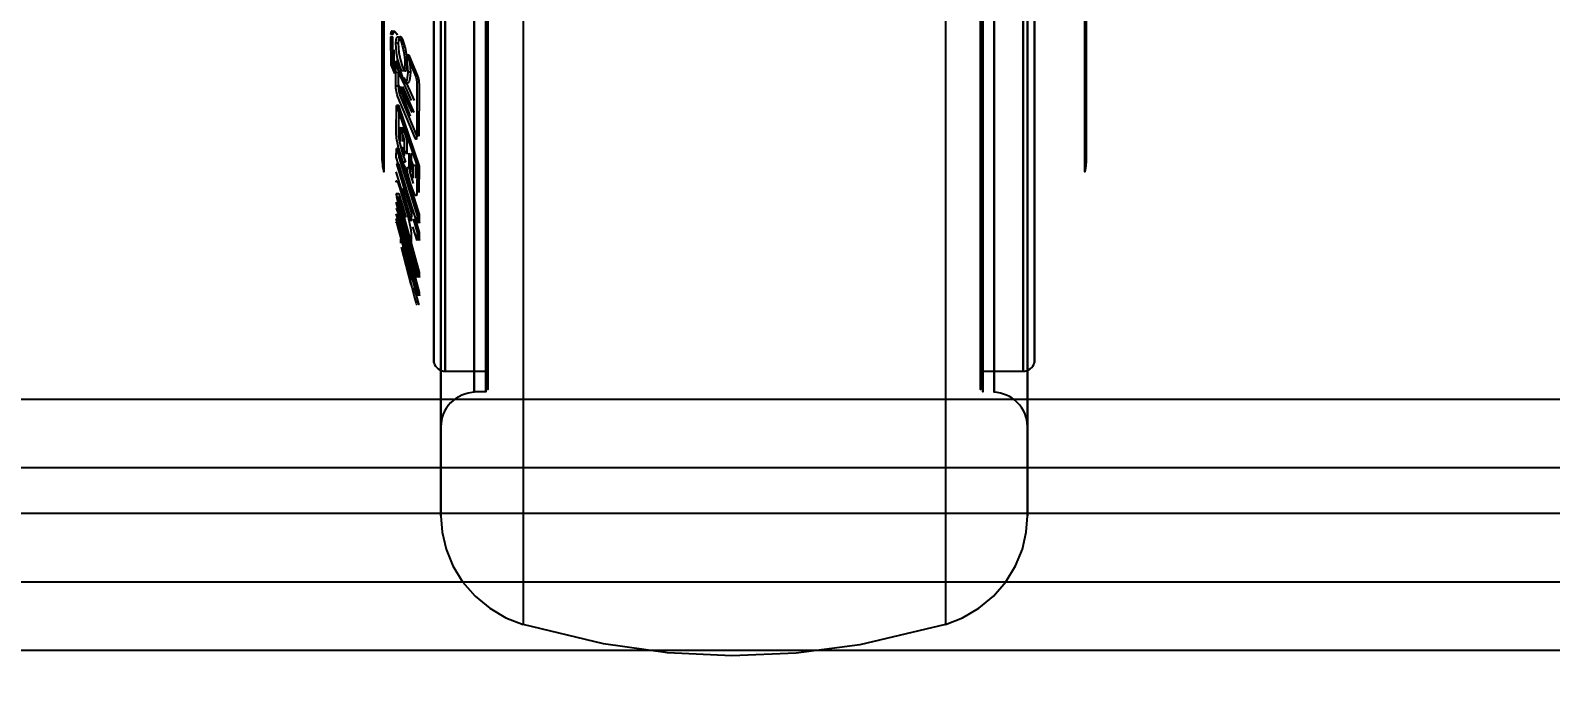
# Model space of a CAD drawing. Header units: millimetres. Extents: x 10366 to 13995, y 24552 to 29685.
# Drawn here: x 12621.7 to 12688.4, y 27953.3 to 27981.8 of the extents above; entities that cross this region are included whole.
import ezdxf

# ---------------------------------------------------------------- set-up
doc = ezdxf.new("R2010")
doc.units = ezdxf.units.MM
doc.header["$LTSCALE"] = 3
doc.layers.add('DomyÅ›lny', color=7, linetype='Continuous')
doc.styles.get("Standard").update_dxf_attribs({"font": 'arial.ttf'})
doc.dimstyles.new('MATEUSZ', dxfattribs={"dimtxt": 35, "dimasz": 16, "dimexe": 0.18, "dimexo": 0.0625, "dimgap": 0.09, "dimtad": 0, "dimdec": 0, "dimdsep": 46, "dimtxsty": 'Standard', "dimblk": 'DOT', "dimcen": 0.09, "dimse1": 1, "dimse2": 1, "dimadec": 0, "dimazin": 0, "dimtfac": 1, "dimtdec": 0, "dimtofl": 0, "dimtmove": 0, "dimatfit": 3, "dimfxl": 1, "dimtolj": 1, "dimtzin": 0, "dimlwd": 9, "dimlwe": 9, "dimarcsym": 0})

# ---------------------------------------------------------------- blocks, each defined once
blk = doc.blocks.new('_Dot')
at = {"color": 0, "linetype": 'ByBlock', "lineweight": -2}
blk.add_line((-0.5, 0), (-1, 0), dxfattribs=at)
at = {"color": 0, "linetype": 'ByBlock', "const_width": 0.5}
blk.add_lwpolyline([(-0.25, 0, 1), (0.25, 0, 1)], format="xyb", close=True, dxfattribs=at)
blk = doc.blocks.new('*D14')
at = {"color": 0, "lineweight": 9, "transparency": 16777216}
for p, q in [((12536.255, 27789.026), (12868.716, 27789.026)), ((13278.255, 27789.026), (12945.795, 27789.026))]:
    blk.add_line(p, q, dxfattribs=at)
at = {"layer": 'Defpoints', "color": 0, "transparency": 16777216}
for p in [(12520.255, 27954.583), (13294.255, 27954.583), (13294.255, 27789.026)]:
    blk.add_point(p, dxfattribs=at)
at = {"color": 0, "lineweight": 9, "transparency": 16777216, "xscale": 16, "yscale": 16, "zscale": 16, "rotation": 180}
blk.add_blockref('_Dot', (12520.255, 27789.026), dxfattribs=at)
at = {"color": 0, "lineweight": 9, "transparency": 16777216, "xscale": 16, "yscale": 16, "zscale": 16}
blk.add_blockref('_Dot', (13294.255, 27789.026), dxfattribs=at)
at = {"color": 0, "transparency": 16777216, "insert": (12907.255, 27789.026), "char_height": 35, "attachment_point": 5}
blk.add_mtext('\\A1;774', dxfattribs=at)
blk = doc.blocks.new('*D18')
at = {"color": 0, "lineweight": 9, "transparency": 16777216}
for p, q in [((12536.343, 27921.83), (12561.235, 27921.83)), ((12660.317, 27921.83), (12635.426, 27921.83))]:
    blk.add_line(p, q, dxfattribs=at)
at = {"layer": 'Defpoints', "color": 0, "transparency": 16777216}
for p in [(12676.317, 27976.091), (12520.343, 27965.583), (12520.343, 27921.83)]:
    blk.add_point(p, dxfattribs=at)
at = {"color": 0, "lineweight": 9, "transparency": 16777216, "xscale": 16, "yscale": 16, "zscale": 16, "rotation": 180}
blk.add_blockref('_Dot', (12520.343, 27921.83), dxfattribs=at)
at = {"color": 0, "lineweight": 9, "transparency": 16777216, "xscale": 16, "yscale": 16, "zscale": 16}
blk.add_blockref('_Dot', (12676.317, 27921.83), dxfattribs=at)
at = {"color": 0, "transparency": 16777216, "insert": (12598.33, 27921.83), "char_height": 35, "attachment_point": 5}
blk.add_mtext('\\A1;156', dxfattribs=at)
blk = doc.blocks.new('*D19')
at = {"color": 0, "lineweight": 9, "transparency": 16777216}
for p, q in [((12499.035, 27999.828), (12499.035, 28015.828)), ((12499.035, 27938.583), (12499.035, 27922.583))]:
    blk.add_line(p, q, dxfattribs=at)
at = {"layer": 'Defpoints', "color": 0, "transparency": 16777216}
for p in [(12670.171, 27983.828), (12499.035, 27954.583), (12520.255, 27954.583)]:
    blk.add_point(p, dxfattribs=at)
at = {"color": 0, "lineweight": 9, "transparency": 16777216, "xscale": 16, "yscale": 16, "zscale": 16}
for p, rotation in [((12499.035, 27983.828), 270), ((12499.035, 27954.583), 90)]:
    blk.add_blockref('_Dot', p, dxfattribs=dict(at, rotation=rotation))
at = {"color": 0, "transparency": 16777216, "insert": (12499.035, 27897.09), "char_height": 35, "attachment_point": 5, "rotation": 90}
blk.add_mtext('\\A1;29', dxfattribs=at)
blk = doc.blocks.new('*D21')
at = {"color": 0, "lineweight": 9, "transparency": 16777216}
for p, q in [((12686.171, 27894.429), (12867.817, 27894.429)), ((13128.238, 27894.429), (12946.592, 27894.429))]:
    blk.add_line(p, q, dxfattribs=at)
at = {"layer": 'Defpoints', "color": 0, "transparency": 16777216}
for p in [(12670.171, 27983.828), (13144.238, 27983.828), (13144.238, 27894.429)]:
    blk.add_point(p, dxfattribs=at)
at = {"color": 0, "lineweight": 9, "transparency": 16777216, "xscale": 16, "yscale": 16, "zscale": 16, "rotation": 180}
blk.add_blockref('_Dot', (12670.171, 27894.429), dxfattribs=at)
at = {"color": 0, "lineweight": 9, "transparency": 16777216, "xscale": 16, "yscale": 16, "zscale": 16}
blk.add_blockref('_Dot', (13144.238, 27894.429), dxfattribs=at)
at = {"color": 0, "transparency": 16777216, "insert": (12907.204, 27894.429), "char_height": 35, "attachment_point": 5}
blk.add_mtext('\\A1;474', dxfattribs=at)

msp = doc.modelspace()

# ---------------------------------------------------------------- linework, layer by layer
at = {"layer": 'DomyÅ›lny'}
for p, q in [((12637.519, 27981.506), (12637.625, 27981.506)), ((12637.63, 27981.605), (12637.523, 27981.605)), ((12637.583, 27981.754), (12637.689, 27981.754)), ((12637.78, 27981.654), (12637.814, 27981.585)), ((12637.867, 27981.23), (12637.761, 27981.23)), ((12638.081, 27981.344), (12637.975, 27981.344)), ((12637.637, 27980.279), (12637.531, 27980.279)), ((12637.751, 27980.441), (12637.857, 27980.441)), ((12638.344, 27980.706), (12638.238, 27980.706)), ((12638.176, 27980.009), (12638.07, 27980.009)), ((12638.399, 27979.955), (12638.293, 27979.955)), ((12637.864, 27979.337), (12637.758, 27979.337)), ((12637.886, 27978.5), (12637.78, 27978.5)), ((12638.136, 27976.984), (12637.943, 27977.548)), ((12638.049, 27977.548), (12638.243, 27976.984)), ((12638.693, 27973.324), (12637.777, 27976.221)), ((12637.886, 27976.61), (12637.78, 27976.61)), ((12637.883, 27976.221), (12638.8, 27973.324)), ((12638.071, 27976.007), (12637.941, 27976.386)), ((12637.985, 27976.674), (12638.088, 27976.375)), ((12638.047, 27976.386), (12638.177, 27976.007)), ((12638.194, 27976.375), (12638.091, 27976.674)), ((12638.515, 27975.88), (12638.334, 27976.407)), ((12638.436, 27973.415), (12637.777, 27975.588)), ((12637.886, 27975.938), (12637.78, 27975.938)), ((12638.177, 27976.007), (12638.071, 27976.007)), ((12638.342, 27975.759), (12638.236, 27975.759)), ((12638.377, 27975.588), (12638.467, 27975.327)), ((12638.515, 27975.88), (12638.622, 27975.88)), ((12638.517, 27974.75), (12638.407, 27975.07)), ((12637.959, 27973.996), (12637.775, 27974.628)), ((12637.775, 27974.628), (12637.882, 27974.628)), ((12637.78, 27974.47), (12637.886, 27974.47)), ((12637.882, 27974.628), (12638.065, 27973.996)), ((12638.208, 27973.58), (12638.002, 27974.29)), ((12638.108, 27974.29), (12638.315, 27973.58)), ((12638.693, 27970.131), (12637.777, 27973.534)), ((12637.883, 27973.534), (12638.799, 27970.131)), ((12638.512, 27973.522), (12638.695, 27972.918)), ((12638.802, 27972.918), (12638.618, 27973.522)), ((12638.435, 27972.357), (12638.257, 27972.972)), ((12638.693, 27972.569), (12638.51, 27973.173)), ((12638.616, 27973.173), (12638.799, 27972.569)), ((12638.286, 27971.213), (12638.126, 27971.819)), ((12638.248, 27971.537), (12638.148, 27971.914)), ((12639.927, 27966.828), (12641.695, 27966.828)), ((12663.528, 27966.828), (12665.297, 27966.828)), ((13291.255, 27965.583), (12523.255, 27965.583)), ((12641.701, 27965.928), (12641.202, 27965.927)), ((13291.255, 27962.583), (12523.255, 27962.583)), ((12639.739, 27960.583), (12543.255, 27960.583)), ((12665.485, 27960.583), (12639.739, 27960.583)), ((13148.924, 27960.583), (12665.485, 27960.583)), ((12523.255, 27957.583), (13291.255, 27957.583)), ((12523.255, 27954.583), (13291.255, 27954.583))]:
    msp.add_line(p, q, dxfattribs=at)
for points in [[(12643.343, 28027.946, 0), (12643.343, 28027.946, 0), (12643.343, 28027.946, 0), (12643.343, 28027.946, 0), (12643.343, 28027.946, 0), (12643.343, 28027.946, 0), (12643.343, 28027.946, 0), (12643.343, 28027.946, 0), (12643.343, 28027.946, 0), (12643.343, 28027.946, 0), (12643.343, 28027.944, 0), (12643.343, 28027.936, 0), (12643.343, 28027.907, 0), (12643.343, 28027.786, 0), (12643.343, 28027.285, 0), (12643.343, 28025.163, 0), (12643.343, 28003.283, 0), (12643.343, 27962.583, 0)], [(12661.88, 28027.946, 0), (12661.88, 28027.946, 0), (12661.88, 28027.946, 0), (12661.88, 28027.946, 0), (12661.88, 28027.946, 0), (12661.88, 28027.946, 0), (12661.88, 28027.946, 0), (12661.88, 28027.946, 0), (12661.88, 28027.946, 0), (12661.88, 28027.946, 0), (12661.88, 28027.944, 0), (12661.88, 28027.936, 0), (12661.88, 28027.907, 0), (12661.88, 28027.786, 0), (12661.88, 28027.285, 0), (12661.88, 28025.163, 0), (12661.88, 28003.283, 0), (12661.88, 27962.583, 0)], [(12639.739, 28020.23, 0), (12639.739, 27962.583, 0), (12639.739, 27977.247, 0), (12639.739, 28016.121, 0)], [(12665.485, 28020.23, 0), (12665.485, 27962.583, 0), (12665.485, 27977.247, 0), (12665.485, 28016.121, 0)], [(12641.202, 27965.902, 0), (12641.202, 27965.902, 0), (12641.202, 27965.902, 0), (12641.202, 27965.902, 0), (12641.202, 27965.902, 0), (12641.202, 27965.902, 0), (12641.202, 27965.902, 0), (12641.202, 27965.903, 0), (12641.202, 27965.903, 0), (12641.202, 27965.903, 0), (12641.202, 27965.905, 0), (12641.202, 27965.914, 0), (12641.202, 27965.947, 0), (12641.202, 27966.085, 0), (12641.202, 27966.659, 0), (12641.202, 27969.099, 0), (12641.202, 28017.754, 0)], [(12641.701, 27965.928, 0), (12641.701, 27965.928, 0), (12641.701, 27965.928, 0), (12641.701, 27965.928, 0), (12641.701, 27965.928, 0), (12641.701, 27965.928, 0), (12641.701, 27965.928, 0), (12641.701, 27965.928, 0), (12641.701, 27965.928, 0), (12641.701, 27965.929, 0), (12641.701, 27965.931, 0), (12641.701, 27965.939, 0), (12641.701, 27965.972, 0), (12641.701, 27966.11, 0), (12641.701, 27966.684, 0), (12641.701, 27969.121, 0), (12641.701, 28017.728, 0)], [(12641.701, 28014.535, 0), (12641.701, 27969.844, 0), (12641.701, 27966.046, 0), (12641.701, 27965.951, 0), (12641.701, 27965.931, 0), (12641.701, 27965.928, 0), (12641.701, 27965.928, 0), (12641.701, 27965.928, 0), (12641.701, 27965.928, 0), (12641.701, 27965.928, 0), (12641.701, 27965.928, 0), (12641.701, 27965.928, 0), (12641.701, 27965.928, 0), (12641.701, 27965.928, 0), (12641.701, 27965.928, 0), (12641.701, 27965.928, 0), (12641.701, 27965.929, 0), (12641.701, 27965.931, 0), (12641.701, 27965.939, 0), (12641.701, 27965.972, 0), (12641.701, 27966.11, 0), (12641.701, 27966.684, 0), (12641.701, 27969.12, 0), (12641.701, 28017.728, 0)], [(12664.021, 28014.557, 0), (12664.021, 27969.822, 0), (12664.021, 27966.021, 0), (12664.021, 27965.925, 0), (12664.021, 27965.906, 0), (12664.021, 27965.903, 0), (12664.021, 27965.902, 0), (12664.021, 27965.902, 0), (12664.021, 27965.902, 0), (12664.021, 27965.902, 0), (12664.021, 27965.902, 0), (12664.021, 27965.902, 0), (12664.021, 27965.902, 0), (12664.021, 27965.902, 0), (12664.021, 27965.903, 0), (12664.021, 27965.903, 0), (12664.021, 27965.903, 0), (12664.021, 27965.905, 0), (12664.021, 27965.913, 0), (12664.021, 27965.947, 0), (12664.021, 27966.084, 0), (12664.021, 27966.659, 0), (12664.021, 27969.098, 0), (12664.021, 28017.754, 0)], [(12641.202, 28014.558, 0), (12641.202, 27965.902, 0), (12641.202, 27965.902, 0), (12641.202, 27965.902, 0), (12641.202, 27965.902, 0), (12641.202, 27965.902, 0), (12641.202, 27965.902, 0), (12641.202, 27965.903, 0), (12641.202, 27965.903, 0), (12641.202, 27965.903, 0), (12641.202, 27965.905, 0), (12641.202, 27965.914, 0), (12641.202, 27965.947, 0), (12641.202, 27966.085, 0), (12641.202, 27966.659, 0), (12641.202, 27969.099, 0), (12641.202, 28013.834, 0)], [(12641.798, 28014.448, 0), (12641.798, 27966.028, 0), (12641.798, 27966.028, 0), (12641.798, 27966.028, 0), (12641.798, 27966.028, 0), (12641.798, 27966.028, 0), (12641.798, 27966.028, 0), (12641.798, 27966.028, 0), (12641.798, 27966.028, 0), (12641.798, 27966.028, 0), (12641.798, 27966.03, 0), (12641.798, 27966.039, 0), (12641.798, 27966.072, 0), (12641.798, 27966.209, 0), (12641.798, 27966.781, 0), (12641.798, 27969.208, 0), (12641.798, 28013.727, 0)], [(12663.425, 28014.448, 0), (12663.425, 27966.028, 0), (12663.425, 27966.028, 0), (12663.425, 27966.028, 0), (12663.425, 27966.028, 0), (12663.425, 27966.028, 0), (12663.425, 27966.028, 0), (12663.425, 27966.028, 0), (12663.425, 27966.028, 0), (12663.425, 27966.028, 0), (12663.425, 27966.03, 0), (12663.425, 27966.039, 0), (12663.425, 27966.072, 0), (12663.425, 27966.209, 0), (12663.425, 27966.781, 0), (12663.425, 27969.208, 0), (12663.425, 28013.727, 0)], [(12663.523, 28014.536, 0), (12663.523, 27965.928, 0), (12663.523, 27965.928, 0), (12663.523, 27965.928, 0), (12663.523, 27965.928, 0), (12663.523, 27965.928, 0), (12663.523, 27965.928, 0), (12663.523, 27965.928, 0), (12663.523, 27965.928, 0), (12663.523, 27965.929, 0), (12663.523, 27965.931, 0), (12663.523, 27965.939, 0), (12663.523, 27965.972, 0), (12663.523, 27966.11, 0), (12663.523, 27966.684, 0), (12663.523, 27969.121, 0), (12663.523, 28013.812, 0)], [(12639.428, 28013.416, 0), (12639.428, 27967.205, 0), (12639.428, 27967.205, 0), (12639.428, 27967.205, 0), (12639.428, 27967.205, 0), (12639.428, 27967.205, 0), (12639.428, 27967.205, 0), (12639.428, 27967.205, 0), (12639.428, 27967.205, 0), (12639.428, 27967.205, 0), (12639.428, 27967.207, 0), (12639.428, 27967.215, 0), (12639.428, 27967.247, 0), (12639.428, 27967.377, 0), (12639.428, 27967.923, 0), (12639.428, 27970.24, 0), (12639.428, 28012.728, 0)], [(12639.927, 28013.746, 0), (12639.927, 27966.828, 0), (12639.927, 27966.828, 0), (12639.927, 27966.828, 0), (12639.927, 27966.828, 0), (12639.927, 27966.828, 0), (12639.927, 27966.828, 0), (12639.927, 27966.828, 0), (12639.927, 27966.828, 0), (12639.927, 27966.829, 0), (12639.927, 27966.831, 0), (12639.927, 27966.839, 0), (12639.927, 27966.871, 0), (12639.927, 27967.004, 0), (12639.927, 27967.558, 0), (12639.927, 27969.91, 0), (12639.927, 28013.048, 0)], [(12665.297, 28013.746, 0), (12665.297, 27966.828, 0), (12665.297, 27966.828, 0), (12665.297, 27966.828, 0), (12665.297, 27966.828, 0), (12665.297, 27966.828, 0), (12665.297, 27966.828, 0), (12665.297, 27966.828, 0), (12665.297, 27966.828, 0), (12665.297, 27966.829, 0), (12665.297, 27966.831, 0), (12665.297, 27966.839, 0), (12665.297, 27966.871, 0), (12665.297, 27967.004, 0), (12665.297, 27967.558, 0), (12665.297, 27969.91, 0), (12665.297, 28013.048, 0)], [(12665.796, 28013.416, 0), (12665.796, 27967.205, 0), (12665.796, 27967.205, 0), (12665.796, 27967.205, 0), (12665.796, 27967.205, 0), (12665.796, 27967.205, 0), (12665.796, 27967.205, 0), (12665.796, 27967.205, 0), (12665.796, 27967.205, 0), (12665.796, 27967.205, 0), (12665.796, 27967.207, 0), (12665.796, 27967.215, 0), (12665.796, 27967.247, 0), (12665.796, 27967.377, 0), (12665.796, 27967.923, 0), (12665.796, 27970.24, 0), (12665.796, 28012.728, 0)], [(12667.996, 28006.069, 0), (12667.996, 27978.041, 0), (12667.996, 27975.659, 0), (12667.996, 27975.599, 0), (12667.996, 27975.587, 0), (12667.996, 27975.585, 0), (12667.996, 27975.585, 0), (12667.996, 27975.585, 0), (12667.996, 27975.585, 0), (12667.996, 27975.585, 0), (12667.996, 27975.585, 0), (12667.996, 27975.585, 0), (12667.996, 27975.585, 0), (12667.996, 27975.585, 0), (12667.996, 27975.585, 0), (12667.996, 27975.585, 0), (12667.996, 27975.585, 0), (12667.996, 27975.587, 0), (12667.996, 27975.592, 0), (12667.996, 27975.613, 0), (12667.996, 27975.699, 0), (12667.996, 27976.059, 0), (12667.996, 27977.587, 0), (12667.996, 28008.071, 0)], [(12668.059, 28005.635, 0), (12668.059, 27978.46, 0), (12668.059, 27976.151, 0), (12668.059, 27976.093, 0), (12668.059, 27976.081, 0), (12668.059, 27976.079, 0), (12668.059, 27976.079, 0), (12668.059, 27976.079, 0), (12668.059, 27976.079, 0), (12668.059, 27976.079, 0), (12668.059, 27976.079, 0), (12668.059, 27976.079, 0), (12668.059, 27976.079, 0), (12668.059, 27976.079, 0), (12668.059, 27976.079, 0), (12668.059, 27976.079, 0), (12668.059, 27976.079, 0), (12668.059, 27976.081, 0), (12668.059, 27976.086, 0), (12668.059, 27976.106, 0), (12668.059, 27976.189, 0), (12668.059, 27976.538, 0), (12668.059, 27978.02, 0), (12668.059, 28007.577, 0)], [(12637.164, 28005.636, 0), (12637.164, 27976.079, 0), (12637.164, 27976.079, 0), (12637.164, 27976.079, 0), (12637.164, 27976.079, 0), (12637.164, 27976.079, 0), (12637.164, 27976.079, 0), (12637.164, 27976.079, 0), (12637.164, 27976.079, 0), (12637.164, 27976.079, 0), (12637.164, 27976.081, 0), (12637.164, 27976.086, 0), (12637.164, 27976.106, 0), (12637.164, 27976.189, 0), (12637.164, 27976.539, 0), (12637.164, 27978.021, 0), (12637.164, 28005.196, 0)], [(12637.228, 28006.069, 0), (12637.228, 27975.585, 0), (12637.228, 27975.585, 0), (12637.228, 27975.585, 0), (12637.228, 27975.585, 0), (12637.228, 27975.585, 0), (12637.228, 27975.585, 0), (12637.228, 27975.585, 0), (12637.228, 27975.585, 0), (12637.228, 27975.585, 0), (12637.228, 27975.587, 0), (12637.228, 27975.592, 0), (12637.228, 27975.613, 0), (12637.228, 27975.699, 0), (12637.228, 27976.059, 0), (12637.228, 27977.587, 0), (12637.228, 28005.615, 0)], [(12637.519, 27981.506, 0), (12637.531, 27980.279, 0)], [(12637.674, 27981.654, 0), (12637.651, 27981.694, 0), (12637.637, 27981.713, 0), (12637.622, 27981.732, 0), (12637.607, 27981.745, 0), (12637.601, 27981.749, 0), (12637.595, 27981.752, 0), (12637.59, 27981.754, 0), (12637.585, 27981.754, 0), (12637.58, 27981.754, 0), (12637.576, 27981.754, 0), (12637.572, 27981.752, 0), (12637.568, 27981.75, 0), (12637.565, 27981.748, 0), (12637.562, 27981.745, 0), (12637.559, 27981.742, 0), (12637.554, 27981.735, 0), (12637.55, 27981.727, 0), (12637.545, 27981.714, 0), (12637.537, 27981.69, 0), (12637.523, 27981.605, 0)], [(12637.637, 27980.279, 0), (12637.625, 27981.506, 0)], [(12637.63, 27981.605, 0), (12637.636, 27981.653, 0), (12637.647, 27981.701, 0), (12637.656, 27981.725, 0), (12637.659, 27981.733, 0), (12637.664, 27981.74, 0), (12637.667, 27981.743, 0), (12637.67, 27981.746, 0), (12637.673, 27981.749, 0), (12637.676, 27981.751, 0), (12637.68, 27981.753, 0), (12637.684, 27981.754, 0), (12637.688, 27981.754, 0), (12637.693, 27981.754, 0), (12637.696, 27981.754, 0), (12637.699, 27981.753, 0), (12637.705, 27981.75, 0), (12637.712, 27981.746, 0), (12637.719, 27981.74, 0), (12637.728, 27981.732, 0), (12637.745, 27981.711, 0), (12637.78, 27981.654, 0)], [(12637.761, 27981.23, 0), (12637.773, 27981.381, 0), (12637.781, 27981.419, 0), (12637.788, 27981.442, 0), (12637.794, 27981.458, 0), (12637.801, 27981.475, 0), (12637.812, 27981.49, 0), (12637.818, 27981.497, 0), (12637.824, 27981.503, 0), (12637.828, 27981.505, 0), (12637.832, 27981.507, 0), (12637.836, 27981.509, 0), (12637.84, 27981.51, 0), (12637.845, 27981.511, 0), (12637.85, 27981.511, 0), (12637.856, 27981.511, 0), (12637.863, 27981.509, 0), (12637.869, 27981.506, 0), (12637.877, 27981.502, 0), (12637.884, 27981.496, 0), (12637.893, 27981.488, 0), (12637.91, 27981.468, 0), (12637.926, 27981.444, 0), (12637.954, 27981.391, 0), (12637.975, 27981.344, 0)], [(12638.081, 27981.344, 0), (12638.033, 27981.443, 0), (12638.016, 27981.468, 0), (12637.999, 27981.488, 0), (12637.991, 27981.496, 0), (12637.983, 27981.502, 0), (12637.976, 27981.506, 0), (12637.969, 27981.509, 0), (12637.963, 27981.511, 0), (12637.957, 27981.511, 0), (12637.952, 27981.511, 0), (12637.947, 27981.51, 0), (12637.942, 27981.509, 0), (12637.938, 27981.507, 0), (12637.934, 27981.505, 0), (12637.927, 27981.5, 0), (12637.921, 27981.494, 0), (12637.915, 27981.487, 0), (12637.906, 27981.471, 0), (12637.898, 27981.454, 0), (12637.889, 27981.427, 0), (12637.875, 27981.35, 0), (12637.867, 27981.23, 0)], [(12637.702, 27979.892, 0), (12637.69, 27980.943, 0)], [(12637.947, 27980.174, 0), (12637.837, 27980.541, 0), (12637.788, 27980.819, 0), (12637.761, 27981.23, 0)], [(12637.867, 27981.23, 0), (12637.894, 27980.821, 0), (12637.943, 27980.542, 0), (12638.054, 27980.174, 0)], [(12637.975, 27981.344, 0), (12638.042, 27981.145, 0), (12638.112, 27980.818, 0), (12638.15, 27980.496, 0), (12638.154, 27980.289, 0)], [(12638.261, 27980.289, 0), (12638.259, 27980.446, 0), (12638.238, 27980.677, 0), (12638.182, 27981.009, 0), (12638.081, 27981.344, 0)], [(12637.531, 27980.279, 0), (12637.702, 27979.892, 0)], [(12637.808, 27979.892, 0), (12637.637, 27980.279, 0)], [(12637.751, 27980.441, 0), (12637.838, 27980.079, 0), (12637.946, 27979.76, 0)], [(12637.758, 27979.337, 0), (12637.751, 27980.441, 0)], [(12638.052, 27979.76, 0), (12637.944, 27980.079, 0), (12637.857, 27980.441, 0)], [(12637.857, 27980.441, 0), (12637.864, 27979.337, 0)], [(12638.154, 27980.289, 0), (12638.141, 27980.128, 0), (12638.129, 27980.076, 0), (12638.122, 27980.056, 0), (12638.114, 27980.04, 0), (12638.107, 27980.029, 0), (12638.099, 27980.021, 0), (12638.092, 27980.015, 0), (12638.086, 27980.012, 0), (12638.082, 27980.011, 0), (12638.079, 27980.01, 0), (12638.076, 27980.009, 0), (12638.072, 27980.009, 0), (12638.068, 27980.009, 0), (12638.064, 27980.009, 0), (12638.061, 27980.01, 0), (12638.057, 27980.011, 0), (12638.049, 27980.015, 0), (12638.04, 27980.021, 0), (12638.031, 27980.028, 0), (12638.022, 27980.038, 0), (12638.004, 27980.063, 0), (12637.947, 27980.174, 0)], [(12638.054, 27980.174, 0), (12638.091, 27980.095, 0), (12638.11, 27980.063, 0), (12638.129, 27980.038, 0), (12638.138, 27980.028, 0), (12638.146, 27980.021, 0), (12638.155, 27980.015, 0), (12638.163, 27980.011, 0), (12638.167, 27980.01, 0), (12638.171, 27980.009, 0), (12638.175, 27980.009, 0), (12638.178, 27980.009, 0), (12638.182, 27980.009, 0), (12638.185, 27980.01, 0), (12638.189, 27980.011, 0), (12638.192, 27980.012, 0), (12638.198, 27980.015, 0), (12638.205, 27980.021, 0), (12638.213, 27980.029, 0), (12638.22, 27980.04, 0), (12638.228, 27980.056, 0), (12638.235, 27980.076, 0), (12638.247, 27980.128, 0), (12638.257, 27980.217, 0), (12638.261, 27980.289, 0)], [(12638.293, 27979.955, 0), (12638.238, 27980.706, 0)], [(12638.238, 27980.706, 0), (12638.608, 27979.819, 0)], [(12638.344, 27980.706, 0), (12638.399, 27979.955, 0)], [(12638.714, 27979.819, 0), (12638.344, 27980.706, 0)], [(12637.877, 27979.386, 0), (12638.39, 27978.027, 0)], [(12637.946, 27979.76, 0), (12638.044, 27979.565, 0), (12638.08, 27979.517, 0), (12638.097, 27979.499, 0), (12638.113, 27979.486, 0), (12638.128, 27979.477, 0), (12638.135, 27979.474, 0), (12638.142, 27979.472, 0), (12638.149, 27979.471, 0), (12638.155, 27979.47, 0), (12638.161, 27979.47, 0), (12638.166, 27979.471, 0), (12638.172, 27979.473, 0), (12638.177, 27979.475, 0), (12638.187, 27979.48, 0), (12638.197, 27979.488, 0), (12638.207, 27979.498, 0), (12638.218, 27979.513, 0), (12638.229, 27979.532, 0), (12638.239, 27979.556, 0), (12638.259, 27979.622, 0), (12638.275, 27979.71, 0), (12638.293, 27979.955, 0)], [(12638.448, 27978.711, 0), (12637.999, 27979.726, 0)], [(12638.399, 27979.955, 0), (12638.374, 27979.66, 0), (12638.36, 27979.6, 0), (12638.343, 27979.551, 0), (12638.334, 27979.531, 0), (12638.325, 27979.513, 0), (12638.314, 27979.499, 0), (12638.303, 27979.488, 0), (12638.298, 27979.483, 0), (12638.292, 27979.479, 0), (12638.286, 27979.476, 0), (12638.28, 27979.473, 0), (12638.273, 27979.471, 0), (12638.266, 27979.47, 0), (12638.259, 27979.47, 0), (12638.251, 27979.471, 0), (12638.243, 27979.473, 0), (12638.235, 27979.477, 0), (12638.226, 27979.481, 0), (12638.217, 27979.488, 0), (12638.198, 27979.505, 0), (12638.176, 27979.529, 0), (12638.135, 27979.589, 0), (12638.052, 27979.76, 0)], [(12638.105, 27979.726, 0), (12638.555, 27978.711, 0)], [(12638.608, 27979.819, 0), (12638.645, 27979.711, 0), (12638.677, 27979.548, 0), (12638.685, 27979.363, 0)], [(12638.792, 27979.363, 0), (12638.781, 27979.571, 0), (12638.751, 27979.712, 0), (12638.714, 27979.819, 0)], [(12637.85, 27978.874, 0), (12637.82, 27978.955, 0), (12637.78, 27979.113, 0), (12637.762, 27979.251, 0), (12637.758, 27979.337, 0)], [(12638.592, 27977.1, 0), (12637.85, 27978.874, 0)], [(12637.864, 27979.337, 0), (12637.887, 27979.108, 0), (12637.927, 27978.953, 0), (12637.956, 27978.874, 0)], [(12637.953, 27979.324, 0), (12638.456, 27978.187, 0)], [(12637.956, 27978.874, 0), (12638.698, 27977.1, 0)], [(12638.562, 27978.187, 0), (12638.059, 27979.324, 0)], [(12638.685, 27979.363, 0), (12638.673, 27977.15, 0)], [(12638.779, 27977.15, 0), (12638.792, 27979.363, 0)], [(12637.765, 27977.295, 0), (12637.78, 27978.5, 0)], [(12637.78, 27978.5, 0), (12638.693, 27975.834, 0)], [(12637.886, 27978.5, 0), (12637.872, 27977.295, 0)], [(12638.8, 27975.834, 0), (12637.886, 27978.5, 0)], [(12637.943, 27977.548, 0), (12637.939, 27976.918, 0)], [(12638.045, 27976.918, 0), (12638.049, 27977.548, 0)], [(12637.941, 27976.386, 0), (12637.936, 27976.399, 0), (12637.916, 27976.464, 0), (12637.853, 27976.707, 0), (12637.787, 27977.06, 0), (12637.765, 27977.295, 0)], [(12637.872, 27977.295, 0), (12637.881, 27977.151, 0), (12637.933, 27976.831, 0), (12638.047, 27976.386, 0)], [(12638.133, 27976.354, 0), (12638.136, 27976.984, 0)], [(12638.243, 27976.984, 0), (12638.239, 27976.354, 0)], [(12638.673, 27977.15, 0), (12638.671, 27977.072, 0), (12638.667, 27977.038, 0), (12638.665, 27977.03, 0), (12638.662, 27977.022, 0), (12638.661, 27977.019, 0), (12638.659, 27977.016, 0), (12638.657, 27977.013, 0), (12638.656, 27977.012, 0), (12638.655, 27977.011, 0), (12638.654, 27977.01, 0), (12638.652, 27977.01, 0), (12638.651, 27977.009, 0), (12638.65, 27977.009, 0), (12638.649, 27977.009, 0), (12638.647, 27977.009, 0), (12638.646, 27977.01, 0), (12638.645, 27977.01, 0), (12638.642, 27977.011, 0), (12638.64, 27977.013, 0), (12638.636, 27977.017, 0), (12638.628, 27977.027, 0), (12638.613, 27977.054, 0), (12638.592, 27977.1, 0)], [(12637.164, 27976.079, 0), (12637.179, 27975.835, 0), (12637.228, 27975.585, 0)], [(12637.777, 27976.221, 0), (12637.78, 27976.61, 0)], [(12637.78, 27976.61, 0), (12638.695, 27973.712, 0)], [(12637.886, 27976.61, 0), (12637.883, 27976.221, 0)], [(12638.802, 27973.712, 0), (12637.886, 27976.61, 0)], [(12638.088, 27976.375, 0), (12638.105, 27976.331, 0), (12638.11, 27976.32, 0), (12638.115, 27976.31, 0), (12638.118, 27976.306, 0), (12638.12, 27976.305, 0), (12638.121, 27976.304, 0), (12638.122, 27976.304, 0), (12638.122, 27976.303, 0), (12638.123, 27976.303, 0), (12638.124, 27976.303, 0), (12638.124, 27976.303, 0), (12638.124, 27976.303, 0), (12638.125, 27976.303, 0), (12638.125, 27976.303, 0), (12638.125, 27976.304, 0), (12638.126, 27976.304, 0), (12638.126, 27976.304, 0), (12638.127, 27976.305, 0), (12638.127, 27976.306, 0), (12638.128, 27976.307, 0), (12638.129, 27976.309, 0), (12638.13, 27976.315, 0), (12638.132, 27976.329, 0), (12638.133, 27976.354, 0)], [(12638.334, 27976.407, 0), (12638.331, 27975.834, 0)], [(12638.437, 27975.834, 0), (12638.441, 27976.407, 0)], [(12668.059, 27976.079, 0), (12668.043, 27975.828, 0), (12667.996, 27975.585, 0)], [(12637.78, 27975.938, 0), (12638.439, 27973.764, 0)], [(12638.545, 27973.764, 0), (12637.886, 27975.938, 0)], [(12638.236, 27975.759, 0), (12638.23, 27975.729, 0), (12638.228, 27975.722, 0), (12638.227, 27975.719, 0), (12638.225, 27975.716, 0), (12638.224, 27975.715, 0), (12638.222, 27975.713, 0), (12638.221, 27975.712, 0), (12638.219, 27975.711, 0), (12638.218, 27975.711, 0), (12638.217, 27975.71, 0), (12638.215, 27975.71, 0), (12638.214, 27975.71, 0), (12638.212, 27975.711, 0), (12638.21, 27975.711, 0), (12638.209, 27975.712, 0), (12638.207, 27975.713, 0), (12638.204, 27975.715, 0), (12638.199, 27975.72, 0), (12638.193, 27975.727, 0), (12638.179, 27975.75, 0), (12638.14, 27975.827, 0), (12638.071, 27976.007, 0)], [(12638.407, 27975.07, 0), (12638.393, 27975.113, 0), (12638.281, 27975.496, 0), (12638.249, 27975.664, 0), (12638.236, 27975.759, 0)], [(12638.331, 27975.834, 0), (12638.341, 27975.727, 0), (12638.355, 27975.66, 0), (12638.377, 27975.588, 0)], [(12638.342, 27975.759, 0), (12638.359, 27975.639, 0), (12638.374, 27975.556, 0), (12638.513, 27975.07, 0)], [(12638.483, 27975.588, 0), (12638.462, 27975.658, 0), (12638.448, 27975.722, 0), (12638.437, 27975.834, 0)], [(12638.512, 27975.307, 0), (12638.515, 27975.88, 0)], [(12638.622, 27975.88, 0), (12638.618, 27975.307, 0)], [(12638.693, 27975.834, 0), (12638.681, 27974.674, 0)], [(12638.788, 27974.674, 0), (12638.8, 27975.834, 0)], [(12637.773, 27975.123, 0), (12637.774, 27975.146, 0), (12637.777, 27975.165, 0), (12637.779, 27975.173, 0), (12637.781, 27975.176, 0), (12637.782, 27975.179, 0), (12637.783, 27975.18, 0), (12637.784, 27975.181, 0), (12637.785, 27975.182, 0), (12637.787, 27975.182, 0), (12637.788, 27975.183, 0), (12637.788, 27975.183, 0), (12637.789, 27975.183, 0), (12637.79, 27975.183, 0), (12637.791, 27975.183, 0), (12637.792, 27975.183, 0), (12637.794, 27975.182, 0), (12637.795, 27975.181, 0), (12637.798, 27975.179, 0), (12637.801, 27975.177, 0), (12637.807, 27975.17, 0), (12637.819, 27975.153, 0), (12637.84, 27975.115, 0), (12637.935, 27974.844, 0)], [(12637.935, 27974.844, 0), (12638.283, 27973.643, 0)], [(12638.39, 27973.643, 0), (12638.041, 27974.844, 0)], [(12638.681, 27974.674, 0), (12638.68, 27974.619, 0), (12638.677, 27974.591, 0), (12638.67, 27974.566, 0), (12638.668, 27974.559, 0), (12638.664, 27974.551, 0), (12638.661, 27974.548, 0), (12638.659, 27974.544, 0), (12638.656, 27974.542, 0), (12638.654, 27974.54, 0), (12638.652, 27974.539, 0), (12638.65, 27974.539, 0), (12638.648, 27974.538, 0), (12638.646, 27974.538, 0), (12638.644, 27974.537, 0), (12638.641, 27974.538, 0), (12638.639, 27974.538, 0), (12638.636, 27974.539, 0), (12638.634, 27974.54, 0), (12638.628, 27974.542, 0), (12638.622, 27974.546, 0), (12638.616, 27974.551, 0), (12638.606, 27974.563, 0), (12638.588, 27974.587, 0), (12638.573, 27974.613, 0), (12638.542, 27974.683, 0), (12638.517, 27974.75, 0)], [(12638.687, 27970.938, 0), (12637.771, 27974.25, 0)], [(12637.78, 27974.47, 0), (12638.694, 27971.158, 0)], [(12637.877, 27974.25, 0), (12638.793, 27970.938, 0)], [(12638.8, 27971.158, 0), (12637.886, 27974.47, 0)], [(12637.956, 27974.369, 0), (12637.959, 27973.996, 0)], [(12637.769, 27973.983, 0), (12638.102, 27973.029, 0), (12638.179, 27972.72, 0), (12638.429, 27971.641, 0)], [(12638.115, 27972.749, 0), (12637.777, 27973.73, 0)], [(12637.78, 27973.688, 0), (12638.695, 27970.285, 0)], [(12638.535, 27971.641, 0), (12637.876, 27973.983, 0)], [(12638.802, 27970.285, 0), (12637.886, 27973.688, 0)], [(12638.283, 27973.643, 0), (12638.349, 27973.392, 0), (12638.418, 27973.033, 0), (12638.434, 27972.853, 0)], [(12638.439, 27973.764, 0), (12638.436, 27973.415, 0)], [(12638.695, 27973.712, 0), (12638.693, 27973.324, 0)], [(12638.8, 27973.324, 0), (12638.802, 27973.712, 0)], [(12637.771, 27973.348, 0), (12637.772, 27973.351, 0), (12637.772, 27973.352, 0), (12637.772, 27973.352, 0), (12637.773, 27973.353, 0), (12637.773, 27973.353, 0), (12637.773, 27973.353, 0), (12637.773, 27973.353, 0), (12637.773, 27973.353, 0), (12637.773, 27973.353, 0), (12637.773, 27973.353, 0), (12637.773, 27973.353, 0), (12637.774, 27973.353, 0), (12637.774, 27973.353, 0), (12637.774, 27973.353, 0), (12637.774, 27973.353, 0), (12637.774, 27973.353, 0), (12637.775, 27973.352, 0), (12637.775, 27973.352, 0), (12637.776, 27973.351, 0), (12637.778, 27973.347, 0), (12637.784, 27973.335, 0), (12637.796, 27973.306, 0), (12637.819, 27973.236, 0), (12637.835, 27973.185, 0), (12637.938, 27972.822, 0)], [(12637.938, 27972.822, 0), (12638.292, 27971.478, 0)], [(12638.434, 27971.393, 0), (12638.115, 27972.749, 0)], [(12638.434, 27972.853, 0), (12638.435, 27972.357, 0)], [(12638.695, 27972.918, 0), (12638.693, 27972.569, 0)], [(12638.799, 27972.569, 0), (12638.802, 27972.918, 0)], [(12637.957, 27972.622, 0), (12637.96, 27972.449, 0)], [(12638.437, 27970.627, 0), (12638.004, 27972.268, 0)], [(12638.033, 27972.121, 0), (12638.455, 27970.519, 0)], [(12638.148, 27971.914, 0), (12638.228, 27971.492, 0)], [(12638.292, 27971.478, 0), (12638.429, 27970.903, 0), (12638.438, 27970.853, 0), (12638.442, 27970.827, 0), (12638.444, 27970.803, 0)], [(12638.429, 27971.641, 0), (12638.434, 27971.393, 0)], [(12638.694, 27971.158, 0), (12638.687, 27970.938, 0)], [(12638.793, 27970.938, 0), (12638.8, 27971.158, 0)], [(12638.455, 27970.519, 0), (12638.581, 27970.043, 0), (12638.619, 27969.901, 0), (12638.644, 27969.813, 0), (12638.661, 27969.761, 0), (12638.664, 27969.753, 0), (12638.665, 27969.752, 0), (12638.665, 27969.752, 0), (12638.666, 27969.752, 0), (12638.666, 27969.752, 0), (12638.666, 27969.751, 0), (12638.666, 27969.751, 0), (12638.666, 27969.751, 0), (12638.666, 27969.751, 0), (12638.666, 27969.751, 0), (12638.666, 27969.751, 0), (12638.666, 27969.751, 0), (12638.666, 27969.751, 0), (12638.666, 27969.751, 0), (12638.666, 27969.751, 0), (12638.666, 27969.751, 0), (12638.666, 27969.752, 0), (12638.666, 27969.752, 0), (12638.667, 27969.752, 0), (12638.667, 27969.752, 0), (12638.667, 27969.752, 0), (12638.667, 27969.753, 0), (12638.667, 27969.754, 0), (12638.667, 27969.756, 0), (12638.667, 27969.762, 0)], [(12638.773, 27969.762, 0), (12638.773, 27969.756, 0), (12638.773, 27969.753, 0), (12638.773, 27969.752, 0), (12638.773, 27969.752, 0), (12638.773, 27969.752, 0), (12638.773, 27969.752, 0), (12638.773, 27969.752, 0), (12638.773, 27969.752, 0), (12638.773, 27969.751, 0), (12638.773, 27969.751, 0), (12638.773, 27969.751, 0), (12638.773, 27969.751, 0), (12638.772, 27969.751, 0), (12638.772, 27969.751, 0), (12638.772, 27969.751, 0), (12638.772, 27969.751, 0), (12638.772, 27969.751, 0), (12638.772, 27969.751, 0), (12638.772, 27969.751, 0), (12638.772, 27969.752, 0), (12638.772, 27969.752, 0), (12638.772, 27969.752, 0), (12638.771, 27969.752, 0), (12638.77, 27969.754, 0), (12638.769, 27969.757, 0), (12638.76, 27969.782, 0), (12638.561, 27970.519, 0)], [(12638.695, 27970.285, 0), (12638.693, 27970.131, 0)], [(12638.799, 27970.131, 0), (12638.802, 27970.285, 0)], [(12639.428, 27967.205, 0), (12639.455, 27967.127, 0), (12639.496, 27967.053, 0), (12639.551, 27966.986, 0), (12639.617, 27966.929, 0), (12639.691, 27966.884, 0), (12639.769, 27966.852, 0), (12639.849, 27966.834, 0), (12639.927, 27966.828, 0)], [(12665.297, 27966.828, 0), (12665.374, 27966.834, 0), (12665.454, 27966.852, 0), (12665.533, 27966.884, 0), (12665.607, 27966.929, 0), (12665.672, 27966.986, 0), (12665.727, 27967.053, 0), (12665.768, 27967.127, 0), (12665.796, 27967.205, 0)], [(12641.202, 27965.902, 0), (12640.928, 27965.864, 0), (12640.79, 27965.826, 0), (12640.652, 27965.774, 0), (12640.518, 27965.708, 0), (12640.39, 27965.628, 0), (12640.269, 27965.536, 0), (12640.158, 27965.433, 0), (12640.059, 27965.319, 0), (12639.972, 27965.197, 0), (12639.898, 27965.069, 0), (12639.839, 27964.936, 0), (12639.794, 27964.802, 0), (12639.762, 27964.667, 0), (12639.744, 27964.534, 0), (12639.739, 27964.405, 0)], [(12665.485, 27964.405, 0), (12665.477, 27964.55, 0), (12665.454, 27964.7, 0), (12665.417, 27964.843, 0), (12665.366, 27964.982, 0), (12665.301, 27965.114, 0), (12665.224, 27965.238, 0), (12665.136, 27965.355, 0), (12665.037, 27965.46, 0), (12664.93, 27965.556, 0), (12664.814, 27965.641, 0), (12664.692, 27965.715, 0), (12664.564, 27965.777, 0), (12664.432, 27965.826, 0), (12664.296, 27965.864, 0), (12664.159, 27965.89, 0), (12664.021, 27965.902, 0)], [(12639.739, 27960.48, 0), (12639.739, 27960.48, 0), (12639.739, 27960.48, 0), (12639.739, 27960.48, 0), (12639.739, 27960.48, 0), (12639.739, 27960.48, 0), (12639.739, 27960.48, 0), (12639.739, 27960.48, 0), (12639.739, 27960.48, 0), (12639.739, 27960.48, 0), (12639.739, 27960.48, 0), (12639.739, 27960.48, 0), (12639.739, 27960.48, 0), (12639.739, 27960.483, 0), (12639.739, 27960.492, 0), (12639.739, 27960.531, 0), (12639.739, 27960.69, 0), (12639.739, 27961.354, 0), (12639.739, 27962.583, 0)], [(12639.739, 27962.583, 0), (12639.739, 27960.98, 0), (12639.739, 27960.601, 0), (12639.739, 27960.509, 0), (12639.739, 27960.487, 0), (12639.739, 27960.481, 0), (12639.739, 27960.48, 0), (12639.739, 27960.48, 0), (12639.739, 27960.48, 0), (12639.739, 27960.48, 0), (12639.739, 27960.48, 0), (12639.739, 27960.48, 0), (12639.739, 27960.48, 0), (12639.739, 27960.48, 0), (12639.739, 27960.48, 0), (12639.739, 27960.48, 0), (12639.739, 27960.48, 0), (12639.739, 27960.48, 0)], [(12643.343, 27962.583, 0), (12643.343, 27957.583, 0)], [(12661.88, 27962.583, 0), (12661.88, 27957.583, 0)], [(12665.485, 27960.48, 0), (12665.485, 27960.48, 0), (12665.485, 27960.48, 0), (12665.485, 27960.48, 0), (12665.485, 27960.48, 0), (12665.485, 27960.48, 0), (12665.485, 27960.48, 0), (12665.485, 27960.48, 0), (12665.485, 27960.48, 0), (12665.485, 27960.48, 0), (12665.485, 27960.48, 0), (12665.485, 27960.48, 0), (12665.485, 27960.48, 0), (12665.485, 27960.483, 0), (12665.485, 27960.492, 0), (12665.485, 27960.531, 0), (12665.485, 27960.69, 0), (12665.485, 27961.354, 0), (12665.485, 27962.583, 0)], [(12665.485, 27962.583, 0), (12665.485, 27960.98, 0), (12665.485, 27960.601, 0), (12665.485, 27960.509, 0), (12665.485, 27960.487, 0), (12665.485, 27960.481, 0), (12665.485, 27960.48, 0), (12665.485, 27960.48, 0), (12665.485, 27960.48, 0), (12665.485, 27960.48, 0), (12665.485, 27960.48, 0), (12665.485, 27960.48, 0), (12665.485, 27960.48, 0), (12665.485, 27960.48, 0), (12665.485, 27960.48, 0), (12665.485, 27960.48, 0), (12665.485, 27960.48, 0), (12665.485, 27960.48, 0), (12665.485, 27960.48, 0)], [(12639.739, 27960.48, 0), (12639.793, 27959.757, 0), (12639.964, 27959.015, 0), (12640.263, 27958.28, 0), (12640.691, 27957.583, 0)], [(12664.533, 27957.583, 0), (12664.96, 27958.28, 0), (12665.259, 27959.015, 0), (12665.431, 27959.757, 0), (12665.485, 27960.48, 0)], [(12640.691, 27957.583, 0), (12641.235, 27956.956, 0), (12641.877, 27956.423, 0), (12642.59, 27956.005, 0), (12643.343, 27955.71, 0)], [(12643.343, 27957.583, 0), (12643.343, 27956.157, 0), (12643.343, 27955.819, 0), (12643.343, 27955.737, 0), (12643.343, 27955.716, 0), (12643.343, 27955.711, 0), (12643.343, 27955.71, 0), (12643.343, 27955.71, 0), (12643.343, 27955.71, 0), (12643.343, 27955.71, 0), (12643.343, 27955.71, 0), (12643.343, 27955.71, 0), (12643.343, 27955.71, 0), (12643.343, 27955.71, 0), (12643.343, 27955.71, 0), (12643.343, 27955.71, 0), (12643.343, 27955.71, 0), (12643.343, 27955.71, 0), (12643.343, 27955.71, 0)], [(12661.88, 27957.583, 0), (12661.88, 27956.157, 0), (12661.88, 27955.819, 0), (12661.88, 27955.737, 0), (12661.88, 27955.716, 0), (12661.88, 27955.711, 0), (12661.88, 27955.71, 0), (12661.88, 27955.71, 0), (12661.88, 27955.71, 0), (12661.88, 27955.71, 0), (12661.88, 27955.71, 0), (12661.88, 27955.71, 0), (12661.88, 27955.71, 0), (12661.88, 27955.71, 0), (12661.88, 27955.71, 0), (12661.88, 27955.71, 0), (12661.88, 27955.71, 0), (12661.88, 27955.71, 0), (12661.88, 27955.71, 0)], [(12661.88, 27955.71, 0), (12662.633, 27956.005, 0), (12663.347, 27956.423, 0), (12663.989, 27956.956, 0), (12664.533, 27957.583, 0)], [(12646.867, 27954.851, 0), (12643.343, 27955.71, 0)], [(12661.88, 27955.71, 0), (12658.128, 27954.81, 0)], [(12658.128, 27954.81, 0), (12655.336, 27954.445, 0), (12652.507, 27954.329, 0), (12649.68, 27954.463, 0), (12646.867, 27954.851, 0)]]:
    msp.add_polyline3d(points, dxfattribs=at)

# ---------------------------------------------------------------- dimensions: what is measured, and where the dimension line sits
dim = msp.add_linear_dim(base=(12499.035, 27954.583), p1=(12670.171, 27983.828), p2=(12520.255, 27954.583), angle=90, dimstyle='MATEUSZ')
dim.commit()
dim.dimension.update_dxf_attribs({"geometry": '*D19', "text_midpoint": (12499.035, 27897.09)})
for base, p1, p2, picture, middle in [((13144.238, 27894.429), (12670.171, 27983.828), (13144.238, 27983.828), '*D21', (12907.204, 27894.429)), ((12520.343, 27921.83), (12676.317, 27976.091), (12520.343, 27965.583), '*D18', (12598.33, 27921.83)), ((13294.255, 27789.026), (12520.255, 27954.583), (13294.255, 27954.583), '*D14', (12907.255, 27789.026))]:
    dim = msp.add_linear_dim(base=base, p1=p1, p2=p2, dimstyle='MATEUSZ')
    dim.commit()
    dim.dimension.update_dxf_attribs({"geometry": picture, "text_midpoint": middle})

doc.saveas('drawing.dxf')
